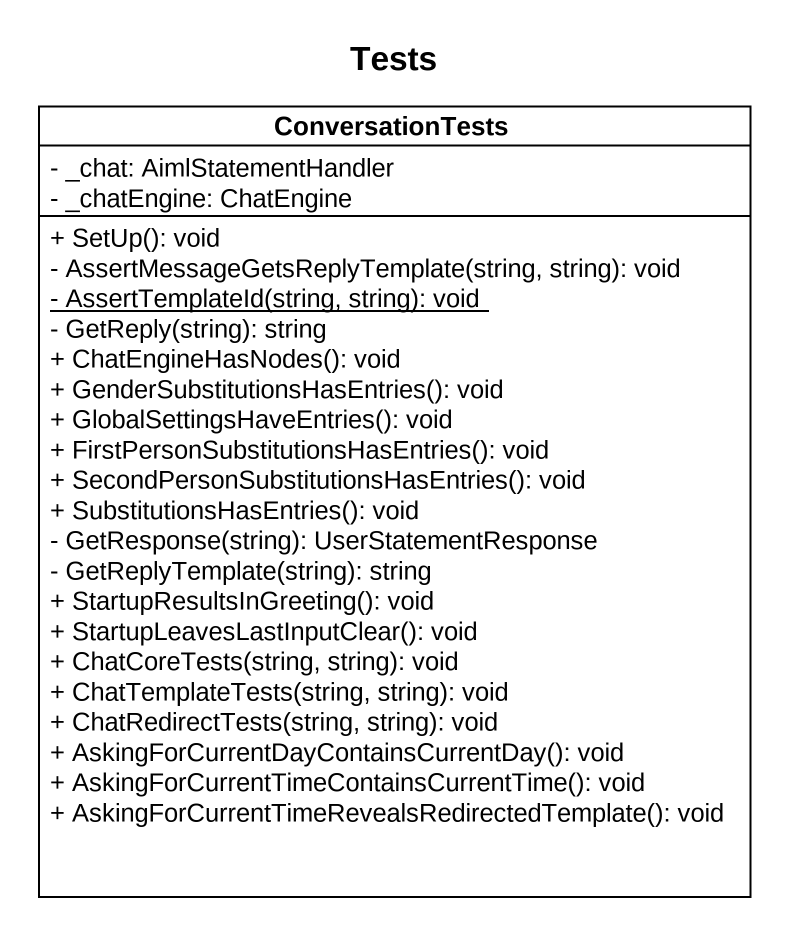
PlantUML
@startuml
title Tests
hide circle
hide empty members
skinparam classAttributeIconSize 0
class ConversationTests {
  - _chat: AimlStatementHandler
  - _chatEngine: ChatEngine
  + SetUp(): void
  - AssertMessageGetsReplyTemplate(string, string): void
  {static} - AssertTemplateId(string, string): void
  - GetReply(string): string
  + ChatEngineHasNodes(): void
  + GenderSubstitutionsHasEntries(): void
  + GlobalSettingsHaveEntries(): void
  + FirstPersonSubstitutionsHasEntries(): void
  + SecondPersonSubstitutionsHasEntries(): void
  + SubstitutionsHasEntries(): void
  - GetResponse(string): UserStatementResponse
  - GetReplyTemplate(string): string
  + StartupResultsInGreeting(): void
  + StartupLeavesLastInputClear(): void
  + ChatCoreTests(string, string): void
  + ChatTemplateTests(string, string): void
  + ChatRedirectTests(string, string): void
  + AskingForCurrentDayContainsCurrentDay(): void
  + AskingForCurrentTimeContainsCurrentTime(): void
  + AskingForCurrentTimeRevealsRedirectedTemplate(): void
}
@enduml
